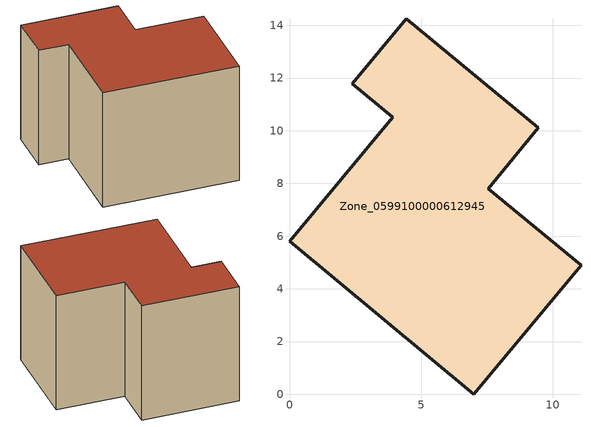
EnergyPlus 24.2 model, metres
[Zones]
Zone_0599100000612945
 floor ground (C_G): 7.54,7.81 11.06,4.89 7,0 0,5.8 3.92,10.51 2.38,11.79 4.44,14.25 9.45,10.11 z0
 wall outside (C_F): 11.06,4.89 7.54,7.81 9.45,10.11 4.44,14.25 2.38,11.79 3.92,10.51 0,5.8 7,0 11.06,4.89 z0:8.36
 roof outside (C_R): 7.54,7.81 9.45,10.11 4.44,14.25 2.38,11.79 3.92,10.51 0,5.8 7,0 11.06,4.89 z8.36
[BUILDING]
Pand.0599100000612945: North Axis=0; Terrain=City; Loads Convergence Tolerance Value=0.04; Temperature Convergence Tolerance Value=0.4; Solar Distribution=FullExterior; Maximum Number of Warmup Days=25; Minimum Number of Warmup Days=1
[Site:Location]
Rotterdam.The.Hague.AP_ZH_NLD Design_Conditions: Latitude=51.96; Longitude=4.45; Time Zone=1; Elevation=-4.5
[SITE:GROUNDTEMPERATURE:BUILDINGSURFACE]
18, 18, 18, 18, 18, 18, 18, 18, 18, 18, 18, 18
[MATERIAL] Thermal Absorptance=0.9; Solar Absorptance=0.7; Visible Absorptance=0.7
Name | Roughness | Thickness | Conductivity | Density | Specific Heat
G.TC.1946-1964 | MediumSmooth | 0.15 | 1 | 540 | 1210
F.TC.1946-1964 | Rough | 0.3 | 0.857143 | 1920 | 840
R.TC.1946-1964 | MediumRough | 0.2 | 0.235294 | 1500 | 1000
[CONSTRUCTION]
C_G: G.TC.1946-1964
C_F: F.TC.1946-1964
C_R: R.TC.1946-1964
[ZONE]
Zone_0599100000612945: Type=1; Multiplier=1; Ceiling Height=Autocalculate; Volume=Autocalculate; Floor Area=autocalculate; Part of Total Floor Area=Yes
[ZONEINFILTRATION:DESIGNFLOWRATE]
Infil_Zone_0599100000612945: Zone or ZoneList or Space or SpaceList=Zone_0599100000612945; Schedule=AlwaysOn; Design Flow Rate Calculation Method=Flow/Area; Flow Rate per Floor Area=0.003; Constant Term Coefficient=1; Temperature Term Coefficient=0; Velocity Term Coefficient=0; Velocity Squared Term Coefficient=0
[HVACTEMPLATE:ZONE:IDEALLOADSAIRSYSTEM]
Zone_0599100000612945: Maximum Heating Supply Air Temperature=50; Minimum Cooling Supply Air Temperature=13; Maximum Heating Supply Air Humidity Ratio=0.0156; Minimum Cooling Supply Air Humidity Ratio=0.0077; Heating Limit=NoLimit; Cooling Limit=NoLimit; Dehumidification Control Type=ConstantSensibleHeatRatio; Cooling Sensible Heat Ratio=0.7; Dehumidification Setpoint=60; Humidification Control Type=None; Humidification Setpoint=30; Outdoor Air Method=None; Outdoor Air Flow Rate per Person=0.00944; Outdoor Air Flow Rate per Zone Floor Area=0; Outdoor Air Flow Rate per Zone=0; Demand Controlled Ventilation Type=None; Outdoor Air Economizer Type=NoEconomizer; Heat Recovery Type=None; Sensible Heat Recovery Effectiveness=0.7; Latent Heat Recovery Effectiveness=0.65
[ZONECONTROL:THERMOSTAT]
ThermostatControl_Zone_0599100000612945: Zone or ZoneList=Zone_0599100000612945; Control Type Schedule=DualSetpointControlType; Control 1=Thermostat_Zone_0599100000612945; Temperature Difference Between Cutout And Setpoint=0
[THERMOSTATSETPOINT:DUALSETPOINT]
Thermostat_Zone_0599100000612945: Heating Setpoint Temperature Schedule=HeatingSetpoint_Zone_0599100000612945; Cooling Setpoint Temperature Schedule=CoolingSetpoint_Zone_0599100000612945
[SCHEDULE:COMPACT]
HeatingSetpoint_Zone_0599100000612945: Through: 12/31, For: AllDays, Until: 24:00, 21
CoolingSetpoint_Zone_0599100000612945: Through: 12/31, For: AllDays, Until: 24:00, 24
DualSetpointControlType: Through: 12/31, For: AllDays, Until: 24:00, 4
AlwaysOn: Through: 12/31, For: AllDays, Until: 24:00, 1
